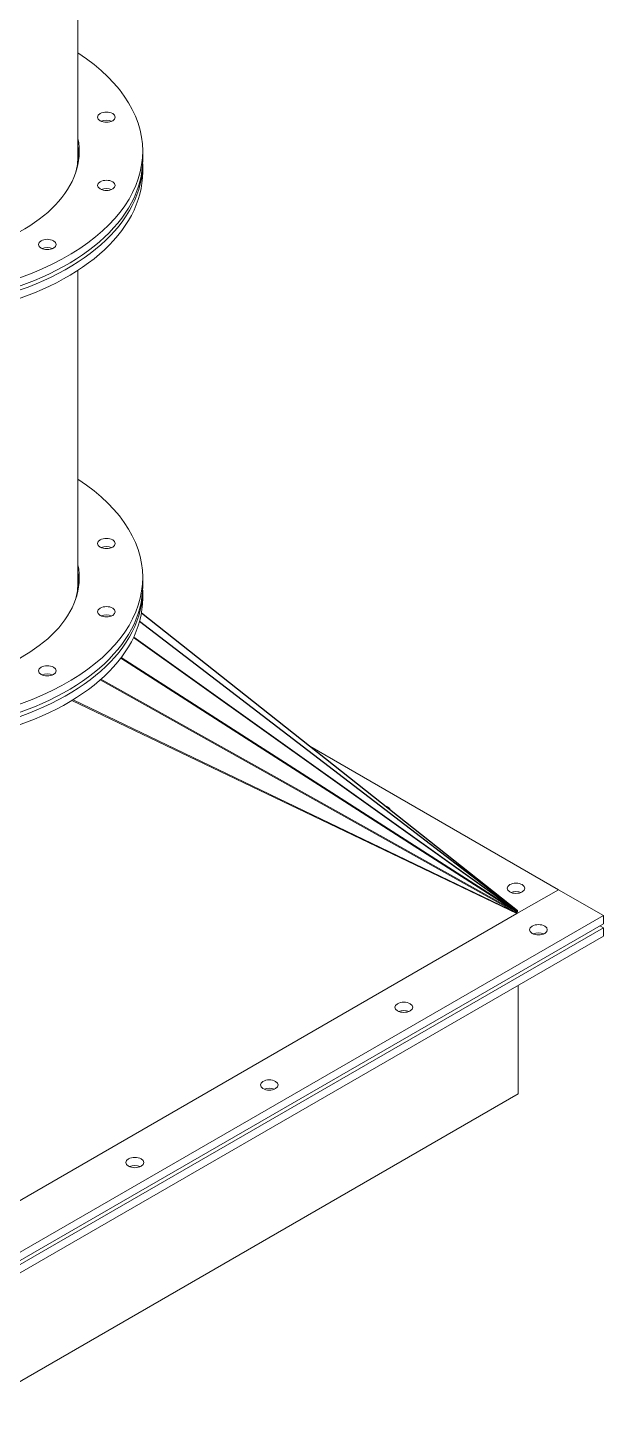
# Model space of a CAD drawing. Header units: inches. Extents: x -350577 to -266477, y -437959 to -377535.
# Drawn here: x -277646 to -277192, y -412373 to -411286 of the extents above; entities that cross this region are included whole.
import ezdxf

# ---------------------------------------------------------------- set-up
doc = ezdxf.new("R2010")
doc.units = ezdxf.units.IN
doc.header["$MEASUREMENT"] = 0
doc.layers.add('ORGINAL (itatec)', color=3, linetype='Continuous', lineweight=9)

msp = doc.modelspace()

# ---------------------------------------------------------------- linework, layer by layer
at = {"layer": 'ORGINAL (itatec)', "extrusion": (-5.55112e-17, 0.816497, 0.57735)}
for p, q in [((-277606.6, -411387.1), (-277606.6, -410837)), ((-277555.6, -411383.8), (-277555.6, -411390.3)), ((-277555.6, -411393.6), (-277555.6, -411400.1)), ((-277606.6, -411723.5), (-277606.6, -411477.7)), ((-277555.6, -411720.2), (-277555.6, -411726.7)), ((-277608.1, -411736), (-277608, -411735.9)), ((-277608, -411735.7), (-277607.9, -411735.5)), ((-277607.7, -411734.3), (-277607.6, -411734.7)), ((-277555.6, -411730), (-277555.6, -411736.5)), ((-277260, -411983), (-277556.6, -411748.2)), ((-277556.5, -411748.1), (-277260, -411982.9)), ((-277260.1, -411983.3), (-277558.1, -411754.9)), ((-277558, -411754.6), (-277260, -411983)), ((-277260.2, -411983.7), (-277562.8, -411767.5)), ((-277562.7, -411767.2), (-277260.1, -411983.3)), ((-277260.3, -411984.2), (-277572.8, -411783.7)), ((-277572.5, -411783.3), (-277260.2, -411983.7)), ((-277260.5, -411984.9), (-277589, -411800.9)), ((-277588.5, -411800.4), (-277260.3, -411984.2)), ((-277260.6, -411985.3), (-277611.5, -411817.2)), ((-277610.4, -411816.5), (-277260.5, -411984.9)), ((-277423.8, -411853.2), (-277227.7, -411966.4)), ((-277260.6, -411985.3), (-277227.7, -411966.4)), ((-277227.7, -411966.4), (-277260.6, -411985.3)), ((-277227.7, -411966.4), (-277192.4, -411986.8)), ((-277192.4, -411986.8), (-277687.3, -412272.6)), ((-277684.8, -412230.3), (-277260.6, -411985.3)), ((-277260.9, -411985.2), (-277260.5, -411984.9)), ((-277260.8, -411984.7), (-277260.3, -411984.2)), ((-277260.5, -411984), (-277260.2, -411983.7)), ((-277260.3, -411983.6), (-277260.1, -411983.3)), ((-277260.2, -411983.2), (-277260, -411983)), ((-277260.1, -411983), (-277260, -411982.9)), ((-277192.4, -411986.8), (-277192.4, -411993.3)), ((-277192.4, -411993.3), (-277687.3, -412279.1)), ((-277192.4, -411996.6), (-277687.3, -412282.4)), ((-277195.2, -411994.9), (-277192.4, -411996.6)), ((-277192.4, -411996.6), (-277192.4, -412003.1)), ((-277192.4, -412003.1), (-277687.3, -412288.9)), ((-277259.5, -412041.9), (-277259.5, -412127.6)), ((-277259.5, -412127.6), (-277683.8, -412372.6))]:
    msp.add_line(p, q, dxfattribs=at)
at = {"layer": 'ORGINAL (itatec)', "extrusion": (-2.02584e-17, 1.33093e-33, -1)}
for centre in [(-277758.1, -411383.8), (-277758.1, -411720.2)]:
    msp.add_ellipse(centre, major_axis=(202.5, 0), ratio=0.57735, start_param=-0.72553, end_param=2.356194, dxfattribs=at)
at = {"layer": 'ORGINAL (itatec)', "extrusion": (-1.84889e-32, 1.66533e-16, -1)}
for centre in [(-277584.2, -411356.9), (-277584.2, -411410.7), (-277630.8, -411457.3)]:
    msp.add_ellipse(centre, major_axis=(-7, 0), ratio=0.57735, start_param=-3.926991, end_param=2.356194, dxfattribs=at)
at = {"layer": 'ORGINAL (itatec)'}
for centre, major_axis, start_param, end_param in [((-277584.2, -411363.4), (-7, 0), -2.200636, -0.940957), ((-277758.1, -411383.8), (152.5, 0), -2.356194, 0.114582), ((-277758.1, -411387.1), (151.5, 0), -0.159364, 0), ((-277758.1, -411390.3), (152.5, 0), 0.037103, 0.114582), ((-277758.1, -411393.6), (152.5, 0), 0.05567, 0.114582), ((-277758.1, -411400.1), (152.5, 0), 0.092869, 0.118515), ((-277758.1, -411396.9), (151.5, 0), 0.030343, 0.056038), ((-277584.2, -411417.2), (-7, 0), -2.200636, -0.940957), ((-277630.8, -411463.8), (-7, 0), -2.200636, -0.940957), ((-277584.2, -411693.3), (7, 0), -5.497787, 0.785398), ((-277758.1, -411720.2), (152.5, 0), -2.356194, 0.114582), ((-277758.1, -411723.5), (151.5, 0), -0.159364, 0), ((-277758.1, -411726.7), (152.5, 0), 0.037103, 0.114582), ((-277758.1, -411730), (152.5, 0), 0.05567, 0.114582), ((-277758.1, -411736.5), (152.5, 0), 0.092869, 0.118515), ((-277584.2, -411747.1), (7, 0), -5.497787, 0.785398), ((-277630.8, -411793.7), (7, 0), -5.497787, 0.785398), ((-277261.3, -411971.9), (-7, 0), -2.200636, -0.940957), ((-277243.6, -412004.5), (-7, 0), -2.200636, -0.940957), ((-277349.7, -412065.8), (-7, 0), -2.200636, -0.940957), ((-277455.8, -412127), (-7, 0), -2.200636, -0.940957), ((-277561.8, -412188.2), (-7, 0), -2.200636, -0.940957)]:
    msp.add_ellipse(centre, major_axis=major_axis, ratio=0.57735, start_param=start_param, end_param=end_param, dxfattribs=at)
at = {"layer": 'ORGINAL (itatec)', "extrusion": (-5.20845e-18, 5.55112e-17, -1)}
for centre in [(-277758.1, -411390.3), (-277758.1, -411400.1), (-277758.1, -411726.7), (-277758.1, -411736.5)]:
    msp.add_ellipse(centre, major_axis=(202.5, 0), ratio=0.57735, start_param=0, end_param=2.356194, dxfattribs=at)
at = {"layer": 'ORGINAL (itatec)', "extrusion": (7.83018e-17, -1.66533e-16, -1)}
for centre in [(-277758.1, -411393.6), (-277758.1, -411730)]:
    msp.add_ellipse(centre, major_axis=(202.5, 0), ratio=0.57735, start_param=-0.013968, end_param=2.356194, dxfattribs=at)
at = {"layer": 'ORGINAL (itatec)', "extrusion": (6.83291e-17, -1.21877e-29, -1)}
for centre in [(-277584.2, -411699.8), (-277584.2, -411753.6), (-277630.8, -411800.2)]:
    msp.add_ellipse(centre, major_axis=(7, 0), ratio=0.57735, start_param=-2.200636, end_param=-0.940957, dxfattribs=at)
at = {"layer": 'ORGINAL (itatec)', "extrusion": (-1.83139e-17, 5.55112e-17, -1)}
msp.add_ellipse((-277367.4, -411904.1), major_axis=(7, 0), ratio=0.57735, start_param=-1.044368, end_param=-0.785398, dxfattribs=at)
at = {"layer": 'ORGINAL (itatec)', "extrusion": (-3.66279e-17, 5.55112e-17, -1)}
msp.add_ellipse((-277367.4, -411904.1), major_axis=(7, 0), ratio=0.57735, start_param=-0.785398, end_param=-0.2158, dxfattribs=at)
at = {"layer": 'ORGINAL (itatec)', "extrusion": (4.93038e-32, -4.44089e-16, -1)}
for centre in [(-277261.3, -411965.3), (-277243.6, -411998), (-277349.7, -412059.2), (-277455.8, -412120.5), (-277561.8, -412181.7)]:
    msp.add_ellipse(centre, major_axis=(-7, 0), ratio=0.57735, start_param=-3.926991, end_param=2.356194, dxfattribs=at)

doc.saveas('drawing.dxf')
